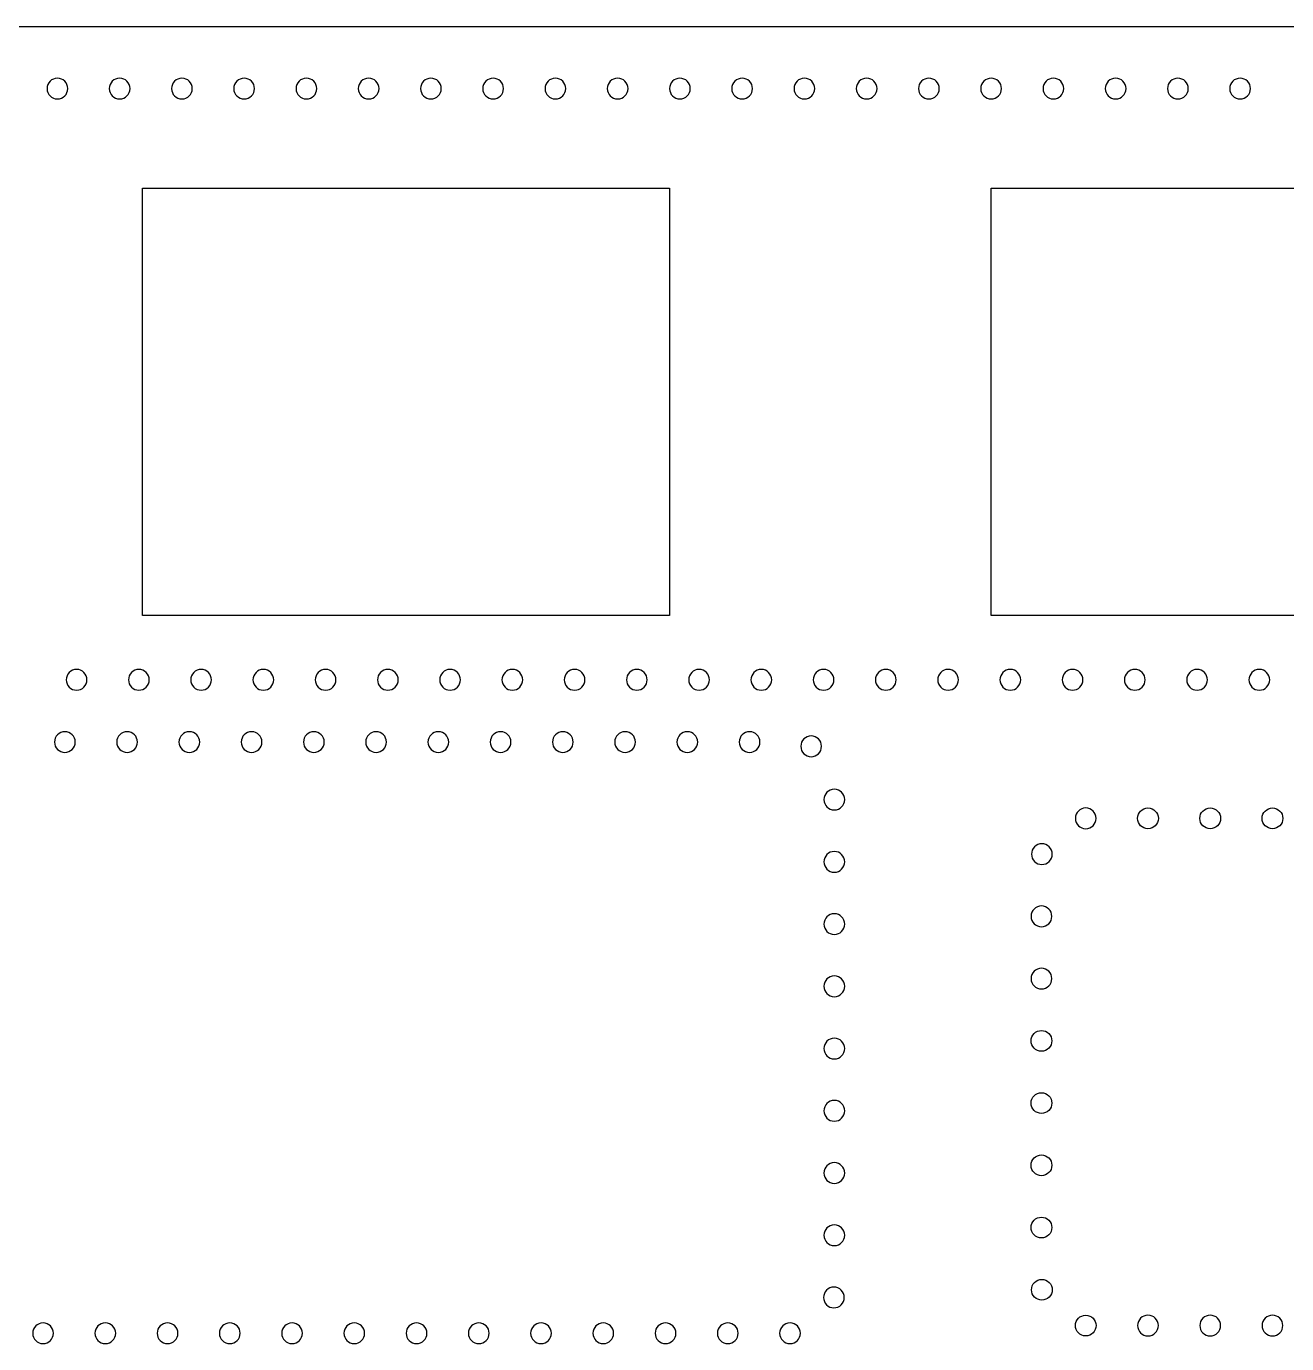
# Model space of a CAD drawing. Extents: x 112 to 502, y 72 to 270.
# Drawn here: x 291.9 to 352.6, y 206.5 to 270 of the extents above; entities that cross this region are included whole.
import ezdxf

# ---------------------------------------------------------------- set-up
doc = ezdxf.new("R2010")
doc.units = 0
doc.layers.add('braccio', color=7, linetype='CONTINUOUS')

msp = doc.modelspace()

# ---------------------------------------------------------------- linework, layer by layer
at = {"layer": 'braccio', "color": 5}
msp.add_line((112.035703, 270.033124), (502.035713, 270.033124), dxfattribs=at)
at = {"layer": 'braccio', "color": 1}
for p, q in [((293.864707, 267.032853), (293.864707, 267.032853)), ((296.865238, 267.032853), (296.865238, 267.032853)), ((299.86557, 267.032853), (299.86557, 267.032853)), ((302.866044, 267.032853), (302.866044, 267.032853)), ((305.866348, 267.032853), (305.866348, 267.032853)), ((308.867076, 267.032853), (308.867076, 267.032853)), ((308.867076, 267.032853), (308.867076, 267.032853)), ((311.867437, 267.032853), (311.867437, 267.032853)), ((311.867437, 267.032853), (311.867437, 267.032853)), ((314.867742, 267.032853), (314.867742, 267.032853)), ((314.867742, 267.032853), (314.867742, 267.032853)), ((317.868074, 267.032853), (317.868074, 267.032853)), ((317.868074, 267.032853), (317.868074, 267.032853)), ((320.868774, 267.032853), (320.868774, 267.032853)), ((320.868774, 267.032853), (320.868774, 267.032853)), ((323.869106, 267.032853), (323.869106, 267.032853)), ((323.869106, 267.032853), (323.869106, 267.032853)), ((326.869411, 267.032853), (326.869411, 267.032853)), ((326.869411, 267.032853), (326.869411, 267.032853)), ((329.869744, 267.032853), (329.869744, 267.032853)), ((329.869744, 267.032853), (329.869744, 267.032853)), ((332.870443, 267.032853), (332.870443, 267.032853)), ((332.870443, 267.032853), (332.870443, 267.032853)), ((335.870776, 267.032853), (335.870776, 267.032853)), ((335.870776, 267.032853), (335.870776, 267.032853)), ((338.871108, 267.032853), (338.871108, 267.032853)), ((338.871108, 267.032853), (338.871108, 267.032853)), ((341.87178, 267.032853), (341.87178, 267.032853)), ((341.87178, 267.032853), (341.87178, 267.032853)), ((344.872112, 267.032853), (344.872112, 267.032853)), ((344.872112, 267.032853), (344.872112, 267.032853)), ((347.872445, 267.032853), (347.872445, 267.032853)), ((347.872445, 267.032853), (347.872445, 267.032853)), ((350.873116, 267.032853), (350.873116, 267.032853)), ((294.789691, 238.528623), (294.789691, 238.528623)), ((297.79008, 238.528623), (297.79008, 238.528623)), ((300.790554, 238.528623), (300.790554, 238.528623)), ((303.790886, 238.528623), (303.790886, 238.528623)), ((306.791416, 238.528623), (306.791416, 238.528623)), ((309.791749, 238.528623), (309.791749, 238.528623)), ((312.79242, 238.528623), (312.79242, 238.528623)), ((315.792753, 238.528623), (315.792753, 238.528623)), ((318.793086, 238.528623), (318.793086, 238.528623)), ((321.793418, 238.528623), (321.793418, 238.528623)), ((324.79409, 238.528623), (324.79409, 238.528623)), ((327.794422, 238.528623), (327.794422, 238.528623)), ((330.794755, 238.528623), (330.794755, 238.528623)), ((333.795116, 238.528623), (333.795116, 238.528623)), ((336.795759, 238.528623), (336.795759, 238.528623)), ((339.796092, 238.528623), (339.796092, 238.528623)), ((342.796453, 238.528623), (342.796453, 238.528623)), ((345.797124, 238.528623), (345.797124, 238.528623)), ((348.797428, 238.528623), (348.797428, 238.528623)), ((351.797789, 238.528623), (351.797789, 238.528623)), ((294.223186, 235.528144), (294.223186, 235.528144)), ((297.223688, 235.528144), (297.223688, 235.528144)), ((300.224021, 235.528144), (300.224021, 235.528144)), ((303.224523, 235.528144), (303.224523, 235.528144)), ((306.225025, 235.528144), (306.225025, 235.528144)), ((309.225357, 235.528144), (309.225357, 235.528144)), ((312.225718, 235.528144), (312.225718, 235.528144)), ((315.226361, 235.528144), (315.226361, 235.528144)), ((318.226694, 235.528144), (318.226694, 235.528144)), ((321.227055, 235.528144), (321.227055, 235.528144)), ((324.227388, 235.528144), (324.227388, 235.528144)), ((327.228031, 235.528144), (327.228031, 235.528144)), ((330.196698, 235.321769), (330.196698, 235.321769)), ((331.311871, 232.75277), (331.311871, 232.75277)), ((342.430213, 231.849662), (342.430213, 231.849662)), ((346.431023, 231.849309), (346.431023, 231.849309)), ((349.431412, 231.849309), (349.431412, 231.849309)), ((352.431717, 231.849662), (352.431717, 231.849662)), ((340.315268, 230.123661), (340.315268, 230.123661)), ((331.311871, 229.752076), (331.311871, 229.752076)), ((331.311871, 226.751738), (331.311871, 226.751738)), ((340.296331, 227.123992), (340.296331, 227.123992)), ((331.311871, 223.751434), (331.311871, 223.751434)), ((340.296331, 224.123688), (340.296331, 224.123688)), ((340.296331, 221.123346), (340.296331, 221.123346)), ((331.311871, 220.751093), (331.311871, 220.751093)), ((340.296331, 218.122655), (340.296331, 218.122655)), ((331.311871, 217.750401), (331.311871, 217.750401)), ((331.311871, 214.75006), (331.311871, 214.75006)), ((340.296331, 215.122314), (340.296331, 215.122314)), ((340.296331, 212.12201), (340.296331, 212.12201)), ((331.311871, 211.749756), (331.311871, 211.749756)), ((340.315268, 209.12234), (340.315268, 209.12234)), ((331.292934, 208.750086), (331.292934, 208.750086)), ((342.430213, 207.39634), (342.430213, 207.39634)), ((346.431023, 207.396693), (346.431023, 207.396693)), ((349.431412, 207.396693), (349.431412, 207.396693)), ((352.431717, 207.39634), (352.431717, 207.39634)), ((293.172614, 207.024086), (293.172614, 207.024086)), ((296.173116, 207.024086), (296.173116, 207.024086)), ((299.17342, 207.024086), (299.17342, 207.024086)), ((302.17395, 207.024086), (302.17395, 207.024086)), ((305.174283, 207.024086), (305.174283, 207.024086)), ((308.174616, 207.024086), (308.174616, 207.024086)), ((311.175287, 207.024086), (311.175287, 207.024086)), ((314.17562, 207.024086), (314.17562, 207.024086)), ((317.175952, 207.024086), (317.175952, 207.024086)), ((320.176652, 207.024086), (320.176652, 207.024086)), ((323.176956, 207.024086), (323.176956, 207.024086)), ((326.177289, 207.024086), (326.177289, 207.024086)), ((329.177989, 207.024086), (329.177989, 207.024086))]:
    msp.add_line(p, q, dxfattribs=at)
at = {"layer": 'braccio', "color": 3}
for p, q in [((297.471197, 262.231618), (322.871197, 262.231618)), ((297.471197, 241.631617), (297.471197, 262.231618)), ((322.871197, 262.231618), (322.871197, 241.631617)), ((338.380465, 262.228821), (363.780465, 262.228821)), ((338.380465, 241.62882), (338.380465, 262.228821)), ((322.871197, 241.631617), (297.471197, 241.631617)), ((363.780465, 241.62882), (338.380465, 241.62882))]:
    msp.add_line(p, q, dxfattribs=at)
at = {"layer": 'braccio', "color": 1}
for points in [[(293.364835, 267.532739), (293.088596, 267.532739), (292.864596, 267.309078), (292.864596, 267.032853)], [(293.864707, 267.032853), (293.864707, 267.309078), (293.640708, 267.532739), (293.364835, 267.532739)], [(296.365337, 267.532739), (296.08876, 267.532739), (295.865098, 267.309078), (295.865098, 267.032853)], [(296.865238, 267.032853), (296.865238, 267.309078), (296.64121, 267.532739), (296.365337, 267.532739)], [(299.365698, 267.532739), (299.089459, 267.532739), (298.865459, 267.309078), (298.865459, 267.032853)], [(299.86557, 267.032853), (299.86557, 267.309078), (299.641909, 267.532739), (299.365698, 267.532739)], [(302.366144, 267.532739), (302.089933, 267.532739), (301.865905, 267.309078), (301.865905, 267.032853)], [(302.866044, 267.032853), (302.866044, 267.309078), (302.642016, 267.532739), (302.366144, 267.532739)], [(305.366505, 267.532739), (305.090237, 267.532739), (304.866266, 267.309078), (304.866266, 267.032853)], [(305.866348, 267.032853), (305.866348, 267.309078), (305.642377, 267.532739), (305.366505, 267.532739)], [(308.366837, 267.532739), (308.090598, 267.532739), (307.866598, 267.309078), (307.866598, 267.032853)], [(308.366837, 267.532739), (308.090598, 267.532739), (307.866598, 267.309078), (307.866598, 267.032853)], [(308.867076, 267.032853), (308.867076, 267.309078), (308.643048, 267.532739), (308.366837, 267.532739)], [(308.867076, 267.032853), (308.867076, 267.309078), (308.643048, 267.532739), (308.366837, 267.532739)], [(311.367198, 267.532739), (311.091326, 267.532739), (310.867326, 267.309078), (310.867326, 267.032853)], [(311.367198, 267.532739), (311.091326, 267.532739), (310.867326, 267.309078), (310.867326, 267.032853)], [(311.867437, 267.032853), (311.867437, 267.309078), (311.643437, 267.532739), (311.367198, 267.532739)], [(311.867437, 267.032853), (311.867437, 267.309078), (311.643437, 267.532739), (311.367198, 267.532739)], [(314.36787, 267.532739), (314.09163, 267.532739), (313.867631, 267.309078), (313.867631, 267.032853)], [(314.36787, 267.532739), (314.09163, 267.532739), (313.867631, 267.309078), (313.867631, 267.032853)], [(314.867742, 267.032853), (314.867742, 267.309078), (314.643742, 267.532739), (314.36787, 267.532739)], [(314.867742, 267.032853), (314.867742, 267.309078), (314.643742, 267.532739), (314.36787, 267.532739)], [(317.368174, 267.532739), (317.091963, 267.532739), (316.867935, 267.309078), (316.867935, 267.032853)], [(317.368174, 267.532739), (317.091963, 267.532739), (316.867935, 267.309078), (316.867935, 267.032853)], [(317.868074, 267.032853), (317.868074, 267.309078), (317.644413, 267.532739), (317.368174, 267.532739)], [(317.868074, 267.032853), (317.868074, 267.309078), (317.644413, 267.532739), (317.368174, 267.532739)], [(320.368535, 267.532739), (320.092324, 267.532739), (319.868663, 267.309078), (319.868663, 267.032853)], [(320.368535, 267.532739), (320.092324, 267.532739), (319.868663, 267.309078), (319.868663, 267.032853)], [(320.868774, 267.032853), (320.868774, 267.309078), (320.644774, 267.532739), (320.368535, 267.532739)], [(320.868774, 267.032853), (320.868774, 267.309078), (320.644774, 267.532739), (320.368535, 267.532739)], [(323.368868, 267.532739), (323.092995, 267.532739), (322.868967, 267.309078), (322.868967, 267.032853)], [(323.368868, 267.532739), (323.092995, 267.532739), (322.868967, 267.309078), (322.868967, 267.032853)], [(323.869106, 267.032853), (323.869106, 267.309078), (323.645078, 267.532739), (323.368868, 267.532739)], [(323.869106, 267.032853), (323.869106, 267.309078), (323.645078, 267.532739), (323.368868, 267.532739)], [(326.369511, 267.532739), (326.0933, 267.532739), (325.869272, 267.309078), (325.869272, 267.032853)], [(326.369511, 267.532739), (326.0933, 267.532739), (325.869272, 267.309078), (325.869272, 267.032853)], [(326.869411, 267.032853), (326.869411, 267.309078), (326.645383, 267.532739), (326.369511, 267.532739)], [(326.869411, 267.032853), (326.869411, 267.309078), (326.645383, 267.532739), (326.369511, 267.532739)], [(329.369872, 267.532739), (329.093632, 267.532739), (328.869633, 267.309078), (328.869633, 267.032853)], [(329.369872, 267.532739), (329.093632, 267.532739), (328.869633, 267.309078), (328.869633, 267.032853)], [(329.869744, 267.032853), (329.869744, 267.309078), (329.646082, 267.532739), (329.369872, 267.532739)], [(329.869744, 267.032853), (329.869744, 267.309078), (329.646082, 267.532739), (329.369872, 267.532739)], [(332.370204, 267.532739), (332.093965, 267.532739), (331.870304, 267.309078), (331.870304, 267.032853)], [(332.370204, 267.532739), (332.093965, 267.532739), (331.870304, 267.309078), (331.870304, 267.032853)], [(332.870443, 267.032853), (332.870443, 267.309078), (332.646415, 267.532739), (332.370204, 267.532739)], [(332.870443, 267.032853), (332.870443, 267.309078), (332.646415, 267.532739), (332.370204, 267.532739)], [(335.370904, 267.532739), (335.094665, 267.532739), (334.870665, 267.309078), (334.870665, 267.032853)], [(335.370904, 267.532739), (335.094665, 267.532739), (334.870665, 267.309078), (334.870665, 267.032853)], [(335.870776, 267.032853), (335.870776, 267.309078), (335.646776, 267.532739), (335.370904, 267.532739)], [(335.870776, 267.032853), (335.870776, 267.309078), (335.646776, 267.532739), (335.370904, 267.532739)], [(338.371208, 267.532739), (338.094997, 267.532739), (337.870969, 267.309078), (337.870969, 267.032853)], [(338.371208, 267.532739), (338.094997, 267.532739), (337.870969, 267.309078), (337.870969, 267.032853)], [(338.871108, 267.032853), (338.871108, 267.309078), (338.64708, 267.532739), (338.371208, 267.532739)], [(338.871108, 267.032853), (338.871108, 267.309078), (338.64708, 267.532739), (338.371208, 267.532739)], [(341.371541, 267.532739), (341.095302, 267.532739), (340.871302, 267.309078), (340.871302, 267.032853)], [(341.371541, 267.532739), (341.095302, 267.532739), (340.871302, 267.309078), (340.871302, 267.032853)], [(341.87178, 267.032853), (341.87178, 267.309078), (341.647752, 267.532739), (341.371541, 267.532739)], [(341.87178, 267.032853), (341.87178, 267.309078), (341.647752, 267.532739), (341.371541, 267.532739)], [(344.371874, 267.532739), (344.096001, 267.532739), (343.871945, 267.309078), (343.871945, 267.032853)], [(344.371874, 267.532739), (344.096001, 267.532739), (343.871945, 267.309078), (343.871945, 267.032853)], [(344.872112, 267.032853), (344.872112, 267.309078), (344.648056, 267.532739), (344.371874, 267.532739)], [(344.872112, 267.032853), (344.872112, 267.309078), (344.648056, 267.532739), (344.371874, 267.532739)], [(347.372573, 267.532739), (347.096334, 267.532739), (346.872334, 267.309078), (346.872334, 267.032853)], [(347.372573, 267.532739), (347.096334, 267.532739), (346.872334, 267.309078), (346.872334, 267.032853)], [(347.872445, 267.032853), (347.872445, 267.309078), (347.648445, 267.532739), (347.372573, 267.532739)], [(347.872445, 267.032853), (347.872445, 267.309078), (347.648445, 267.532739), (347.372573, 267.532739)], [(350.372878, 267.532739), (350.096638, 267.532739), (349.872639, 267.309078), (349.872639, 267.032853)], [(350.873116, 267.032853), (350.873116, 267.309078), (350.649088, 267.532739), (350.372878, 267.532739)], [(292.864596, 267.032853), (292.864596, 266.756628), (293.088596, 266.532614), (293.364835, 266.532614)], [(293.364835, 266.532614), (293.640708, 266.532614), (293.864707, 266.756628), (293.864707, 267.032853)], [(295.865098, 267.032853), (295.865098, 266.756628), (296.08876, 266.532614), (296.365337, 266.532614)], [(296.365337, 266.532614), (296.64121, 266.532614), (296.865238, 266.756628), (296.865238, 267.032853)], [(298.865459, 267.032853), (298.865459, 266.756628), (299.089459, 266.532614), (299.365698, 266.532614)], [(299.365698, 266.532614), (299.641909, 266.532614), (299.86557, 266.756628), (299.86557, 267.032853)], [(301.865905, 267.032853), (301.865905, 266.756628), (302.089933, 266.532614), (302.366144, 266.532614)], [(302.366144, 266.532614), (302.642016, 266.532614), (302.866044, 266.756628), (302.866044, 267.032853)], [(304.866266, 267.032853), (304.866266, 266.756628), (305.090237, 266.532614), (305.366505, 266.532614)], [(305.366505, 266.532614), (305.642377, 266.532614), (305.866348, 266.756628), (305.866348, 267.032853)], [(307.866598, 267.032853), (307.866598, 266.756628), (308.090598, 266.532614), (308.366837, 266.532614)], [(307.866598, 267.032853), (307.866598, 266.756628), (308.090598, 266.532614), (308.366837, 266.532614)], [(308.366837, 266.532614), (308.643048, 266.532614), (308.867076, 266.756628), (308.867076, 267.032853)], [(308.366837, 266.532614), (308.643048, 266.532614), (308.867076, 266.756628), (308.867076, 267.032853)], [(310.867326, 267.032853), (310.867326, 266.756628), (311.091326, 266.532614), (311.367198, 266.532614)], [(310.867326, 267.032853), (310.867326, 266.756628), (311.091326, 266.532614), (311.367198, 266.532614)], [(311.367198, 266.532614), (311.643437, 266.532614), (311.867437, 266.756628), (311.867437, 267.032853)], [(311.367198, 266.532614), (311.643437, 266.532614), (311.867437, 266.756628), (311.867437, 267.032853)], [(313.867631, 267.032853), (313.867631, 266.756628), (314.09163, 266.532614), (314.36787, 266.532614)], [(313.867631, 267.032853), (313.867631, 266.756628), (314.09163, 266.532614), (314.36787, 266.532614)], [(314.36787, 266.532614), (314.643742, 266.532614), (314.867742, 266.756628), (314.867742, 267.032853)], [(314.36787, 266.532614), (314.643742, 266.532614), (314.867742, 266.756628), (314.867742, 267.032853)], [(316.867935, 267.032853), (316.867935, 266.756628), (317.091963, 266.532614), (317.368174, 266.532614)], [(316.867935, 267.032853), (316.867935, 266.756628), (317.091963, 266.532614), (317.368174, 266.532614)], [(317.368174, 266.532614), (317.644413, 266.532614), (317.868074, 266.756628), (317.868074, 267.032853)], [(317.368174, 266.532614), (317.644413, 266.532614), (317.868074, 266.756628), (317.868074, 267.032853)], [(319.868663, 267.032853), (319.868663, 266.756628), (320.092324, 266.532614), (320.368535, 266.532614)], [(319.868663, 267.032853), (319.868663, 266.756628), (320.092324, 266.532614), (320.368535, 266.532614)], [(320.368535, 266.532614), (320.644774, 266.532614), (320.868774, 266.756628), (320.868774, 267.032853)], [(320.368535, 266.532614), (320.644774, 266.532614), (320.868774, 266.756628), (320.868774, 267.032853)], [(322.868967, 267.032853), (322.868967, 266.756628), (323.092995, 266.532614), (323.368868, 266.532614)], [(322.868967, 267.032853), (322.868967, 266.756628), (323.092995, 266.532614), (323.368868, 266.532614)], [(323.368868, 266.532614), (323.645078, 266.532614), (323.869106, 266.756628), (323.869106, 267.032853)], [(323.368868, 266.532614), (323.645078, 266.532614), (323.869106, 266.756628), (323.869106, 267.032853)], [(325.869272, 267.032853), (325.869272, 266.756628), (326.0933, 266.532614), (326.369511, 266.532614)], [(325.869272, 267.032853), (325.869272, 266.756628), (326.0933, 266.532614), (326.369511, 266.532614)], [(326.369511, 266.532614), (326.645383, 266.532614), (326.869411, 266.756628), (326.869411, 267.032853)], [(326.369511, 266.532614), (326.645383, 266.532614), (326.869411, 266.756628), (326.869411, 267.032853)], [(328.869633, 267.032853), (328.869633, 266.756628), (329.093632, 266.532614), (329.369872, 266.532614)], [(328.869633, 267.032853), (328.869633, 266.756628), (329.093632, 266.532614), (329.369872, 266.532614)], [(329.369872, 266.532614), (329.646082, 266.532614), (329.869744, 266.756628), (329.869744, 267.032853)], [(329.369872, 266.532614), (329.646082, 266.532614), (329.869744, 266.756628), (329.869744, 267.032853)], [(331.870304, 267.032853), (331.870304, 266.756628), (332.093965, 266.532614), (332.370204, 266.532614)], [(331.870304, 267.032853), (331.870304, 266.756628), (332.093965, 266.532614), (332.370204, 266.532614)], [(332.370204, 266.532614), (332.646415, 266.532614), (332.870443, 266.756628), (332.870443, 267.032853)], [(332.370204, 266.532614), (332.646415, 266.532614), (332.870443, 266.756628), (332.870443, 267.032853)], [(334.870665, 267.032853), (334.870665, 266.756628), (335.094665, 266.532614), (335.370904, 266.532614)], [(334.870665, 267.032853), (334.870665, 266.756628), (335.094665, 266.532614), (335.370904, 266.532614)], [(335.370904, 266.532614), (335.646776, 266.532614), (335.870776, 266.756628), (335.870776, 267.032853)], [(335.370904, 266.532614), (335.646776, 266.532614), (335.870776, 266.756628), (335.870776, 267.032853)], [(337.870969, 267.032853), (337.870969, 266.756628), (338.094997, 266.532614), (338.371208, 266.532614)], [(337.870969, 267.032853), (337.870969, 266.756628), (338.094997, 266.532614), (338.371208, 266.532614)], [(338.371208, 266.532614), (338.64708, 266.532614), (338.871108, 266.756628), (338.871108, 267.032853)], [(338.371208, 266.532614), (338.64708, 266.532614), (338.871108, 266.756628), (338.871108, 267.032853)], [(340.871302, 267.032853), (340.871302, 266.756628), (341.095302, 266.532614), (341.371541, 266.532614)], [(340.871302, 267.032853), (340.871302, 266.756628), (341.095302, 266.532614), (341.371541, 266.532614)], [(341.371541, 266.532614), (341.647752, 266.532614), (341.87178, 266.756628), (341.87178, 267.032853)], [(341.371541, 266.532614), (341.647752, 266.532614), (341.87178, 266.756628), (341.87178, 267.032853)], [(343.871945, 267.032853), (343.871945, 266.756628), (344.096001, 266.532614), (344.371874, 266.532614)], [(343.871945, 267.032853), (343.871945, 266.756628), (344.096001, 266.532614), (344.371874, 266.532614)], [(344.371874, 266.532614), (344.648056, 266.532614), (344.872112, 266.756628), (344.872112, 267.032853)], [(344.371874, 266.532614), (344.648056, 266.532614), (344.872112, 266.756628), (344.872112, 267.032853)], [(346.872334, 267.032853), (346.872334, 266.756628), (347.096334, 266.532614), (347.372573, 266.532614)], [(346.872334, 267.032853), (346.872334, 266.756628), (347.096334, 266.532614), (347.372573, 266.532614)], [(347.372573, 266.532614), (347.648445, 266.532614), (347.872445, 266.756628), (347.872445, 267.032853)], [(347.372573, 266.532614), (347.648445, 266.532614), (347.872445, 266.756628), (347.872445, 267.032853)], [(349.872639, 267.032853), (349.872639, 266.756628), (350.096638, 266.532614), (350.372878, 266.532614)], [(350.372878, 266.532614), (350.649088, 266.532614), (350.873116, 266.756628), (350.873116, 267.032853)], [(294.289847, 239.028509), (294.013241, 239.028509), (293.78958, 238.804848), (293.78958, 238.528623)], [(294.789691, 238.528623), (294.789691, 238.804848), (294.565691, 239.028509), (294.289847, 239.028509)], [(297.29018, 239.028509), (297.013969, 239.028509), (296.789941, 238.804848), (296.789941, 238.528623)], [(297.79008, 238.528623), (297.79008, 238.804848), (297.566052, 239.028509), (297.29018, 239.028509)], [(300.290682, 239.028509), (300.014104, 239.028509), (299.790443, 238.804848), (299.790443, 238.528623)], [(300.790554, 238.528623), (300.790554, 238.804848), (300.566554, 239.028509), (300.290682, 239.028509)], [(303.291014, 239.028509), (303.014775, 239.028509), (302.790747, 238.804848), (302.790747, 238.528623)], [(303.790886, 238.528623), (303.790886, 238.804848), (303.567225, 239.028509), (303.291014, 239.028509)], [(306.291178, 239.028509), (306.015305, 239.028509), (305.791277, 238.804848), (305.791277, 238.528623)], [(306.791416, 238.528623), (306.791416, 238.804848), (306.567388, 239.028509), (306.291178, 239.028509)], [(309.291877, 239.028509), (309.015638, 239.028509), (308.791638, 238.804848), (308.791638, 238.528623)], [(309.791749, 238.528623), (309.791749, 238.804848), (309.567749, 239.028509), (309.291877, 239.028509)], [(312.292182, 239.028509), (312.015971, 239.028509), (311.791943, 238.804848), (311.791943, 238.528623)], [(312.79242, 238.528623), (312.79242, 238.804848), (312.568421, 239.028509), (312.292182, 239.028509)], [(315.292514, 239.028509), (315.016642, 239.028509), (314.792614, 238.804848), (314.792614, 238.528623)], [(315.792753, 238.528623), (315.792753, 238.804848), (315.568725, 239.028509), (315.292514, 239.028509)], [(318.293214, 239.028509), (318.016975, 239.028509), (317.792975, 238.804848), (317.792975, 238.528623)], [(318.793086, 238.528623), (318.793086, 238.804848), (318.569086, 239.028509), (318.293214, 239.028509)], [(321.293546, 239.028509), (321.017307, 239.028509), (320.793308, 238.804848), (320.793308, 238.528623)], [(321.793418, 238.528623), (321.793418, 238.804848), (321.569757, 239.028509), (321.293546, 239.028509)], [(324.293851, 239.028509), (324.017612, 239.028509), (323.793951, 238.804848), (323.793951, 238.528623)], [(324.79409, 238.528623), (324.79409, 238.804848), (324.570062, 239.028509), (324.293851, 239.028509)], [(327.294184, 239.028509), (327.018311, 239.028509), (326.794312, 238.804848), (326.794312, 238.528623)], [(327.794422, 238.528623), (327.794422, 238.804848), (327.570423, 239.028509), (327.294184, 239.028509)], [(330.294883, 239.028509), (330.018644, 239.028509), (329.794616, 238.804848), (329.794616, 238.528623)], [(330.794755, 238.528623), (330.794755, 238.804848), (330.570727, 239.028509), (330.294883, 239.028509)], [(333.295244, 239.028509), (333.019005, 239.028509), (332.795005, 238.804848), (332.795005, 238.528623)], [(333.795116, 238.528623), (333.795116, 238.804848), (333.571455, 239.028509), (333.295244, 239.028509)], [(336.29552, 239.028509), (336.019309, 239.028509), (335.795648, 238.804848), (335.795648, 238.528623)], [(336.795759, 238.528623), (336.795759, 238.804848), (336.571759, 239.028509), (336.29552, 239.028509)], [(339.29622, 239.028509), (339.019981, 239.028509), (338.795981, 238.804848), (338.795981, 238.528623)], [(339.796092, 238.528623), (339.796092, 238.804848), (339.572092, 239.028509), (339.29622, 239.028509)], [(342.296581, 239.028509), (342.020342, 239.028509), (341.796342, 238.804848), (341.796342, 238.528623)], [(342.796453, 238.528623), (342.796453, 238.804848), (342.572453, 239.028509), (342.296581, 239.028509)], [(345.296885, 239.028509), (345.020674, 239.028509), (344.796646, 238.804848), (344.796646, 238.528623)], [(345.797124, 238.528623), (345.797124, 238.804848), (345.573124, 239.028509), (345.296885, 239.028509)], [(348.29719, 239.028509), (348.021317, 239.028509), (347.797289, 238.804848), (347.797289, 238.528623)], [(348.797428, 238.528623), (348.797428, 238.804848), (348.5734, 239.028509), (348.29719, 239.028509)], [(351.297917, 239.028509), (351.021678, 239.028509), (350.797678, 238.804848), (350.797678, 238.528623)], [(351.797789, 238.528623), (351.797789, 238.804848), (351.57379, 239.028509), (351.297917, 239.028509)], [(293.78958, 238.528623), (293.78958, 238.252398), (294.013241, 238.028737), (294.289847, 238.028737)], [(294.289847, 238.028737), (294.565691, 238.028737), (294.789691, 238.252398), (294.789691, 238.528623)], [(296.789941, 238.528623), (296.789941, 238.252398), (297.013969, 238.028737), (297.29018, 238.028737)], [(297.29018, 238.028737), (297.566052, 238.028737), (297.79008, 238.252398), (297.79008, 238.528623)], [(299.790443, 238.528623), (299.790443, 238.252398), (300.014104, 238.028737), (300.290682, 238.028737)], [(300.290682, 238.028737), (300.566554, 238.028737), (300.790554, 238.252398), (300.790554, 238.528623)], [(302.790747, 238.528623), (302.790747, 238.252398), (303.014775, 238.028737), (303.291014, 238.028737)], [(303.291014, 238.028737), (303.567225, 238.028737), (303.790886, 238.252398), (303.790886, 238.528623)], [(305.791277, 238.528623), (305.791277, 238.252398), (306.015305, 238.028737), (306.291178, 238.028737)], [(306.291178, 238.028737), (306.567388, 238.028737), (306.791416, 238.252398), (306.791416, 238.528623)], [(308.791638, 238.528623), (308.791638, 238.252398), (309.015638, 238.028737), (309.291877, 238.028737)], [(309.291877, 238.028737), (309.567749, 238.028737), (309.791749, 238.252398), (309.791749, 238.528623)], [(311.791943, 238.528623), (311.791943, 238.252398), (312.015971, 238.028737), (312.292182, 238.028737)], [(312.292182, 238.028737), (312.568421, 238.028737), (312.79242, 238.252398), (312.79242, 238.528623)], [(314.792614, 238.528623), (314.792614, 238.252398), (315.016642, 238.028737), (315.292514, 238.028737)], [(315.292514, 238.028737), (315.568725, 238.028737), (315.792753, 238.252398), (315.792753, 238.528623)], [(317.792975, 238.528623), (317.792975, 238.252398), (318.016975, 238.028737), (318.293214, 238.028737)], [(318.293214, 238.028737), (318.569086, 238.028737), (318.793086, 238.252398), (318.793086, 238.528623)], [(320.793308, 238.528623), (320.793308, 238.252398), (321.017307, 238.028737), (321.293546, 238.028737)], [(321.293546, 238.028737), (321.569757, 238.028737), (321.793418, 238.252398), (321.793418, 238.528623)], [(323.793951, 238.528623), (323.793951, 238.252398), (324.017612, 238.028737), (324.293851, 238.028737)], [(324.293851, 238.028737), (324.570062, 238.028737), (324.79409, 238.252398), (324.79409, 238.528623)], [(326.794312, 238.528623), (326.794312, 238.252398), (327.018311, 238.028737), (327.294184, 238.028737)], [(327.294184, 238.028737), (327.570423, 238.028737), (327.794422, 238.252398), (327.794422, 238.528623)], [(329.794616, 238.528623), (329.794616, 238.252398), (330.018644, 238.028737), (330.294883, 238.028737)], [(330.294883, 238.028737), (330.570727, 238.028737), (330.794755, 238.252398), (330.794755, 238.528623)], [(332.795005, 238.528623), (332.795005, 238.252398), (333.019005, 238.028737), (333.295244, 238.028737)], [(333.295244, 238.028737), (333.571455, 238.028737), (333.795116, 238.252398), (333.795116, 238.528623)], [(335.795648, 238.528623), (335.795648, 238.252398), (336.019309, 238.028737), (336.29552, 238.028737)], [(336.29552, 238.028737), (336.571759, 238.028737), (336.795759, 238.252398), (336.795759, 238.528623)], [(338.795981, 238.528623), (338.795981, 238.252398), (339.019981, 238.028737), (339.29622, 238.028737)], [(339.29622, 238.028737), (339.572092, 238.028737), (339.796092, 238.252398), (339.796092, 238.528623)], [(341.796342, 238.528623), (341.796342, 238.252398), (342.020342, 238.028737), (342.296581, 238.028737)], [(342.296581, 238.028737), (342.572453, 238.028737), (342.796453, 238.252398), (342.796453, 238.528623)], [(344.796646, 238.528623), (344.796646, 238.252398), (345.020674, 238.028737), (345.296885, 238.028737)], [(345.296885, 238.028737), (345.573124, 238.028737), (345.797124, 238.252398), (345.797124, 238.528623)], [(347.797289, 238.528623), (347.797289, 238.252398), (348.021317, 238.028737), (348.29719, 238.028737)], [(348.29719, 238.028737), (348.5734, 238.028737), (348.797428, 238.252398), (348.797428, 238.528623)], [(350.797678, 238.528623), (350.797678, 238.252398), (351.021678, 238.028737), (351.297917, 238.028737)], [(351.297917, 238.028737), (351.57379, 238.028737), (351.797789, 238.252398), (351.797789, 238.528623)], [(293.723314, 236.028383), (293.447075, 236.028383), (293.223075, 235.804369), (293.223075, 235.528144)], [(294.223186, 235.528144), (294.223186, 235.804369), (293.999525, 236.028383), (293.723314, 236.028383)], [(296.723816, 236.028383), (296.447238, 236.028383), (296.223577, 235.804369), (296.223577, 235.528144)], [(297.223688, 235.528144), (297.223688, 235.804369), (296.999688, 236.028383), (296.723816, 236.028383)], [(299.724149, 236.028383), (299.44791, 236.028383), (299.223882, 235.804369), (299.223882, 235.528144)], [(300.224021, 235.528144), (300.224021, 235.804369), (300.00036, 236.028383), (299.724149, 236.028383)], [(302.724651, 236.028383), (302.448073, 236.028383), (302.224412, 235.804369), (302.224412, 235.528144)], [(303.224523, 235.528144), (303.224523, 235.804369), (303.000523, 236.028383), (302.724651, 236.028383)], [(305.724786, 236.028383), (305.448914, 236.028383), (305.224914, 235.804369), (305.224914, 235.528144)], [(306.225025, 235.528144), (306.225025, 235.804369), (306.001025, 236.028383), (305.724786, 236.028383)], [(308.725118, 236.028383), (308.449246, 236.028383), (308.225246, 235.804369), (308.225246, 235.528144)], [(309.225357, 235.528144), (309.225357, 235.804369), (309.001358, 236.028383), (308.725118, 236.028383)], [(311.725846, 236.028383), (311.449607, 236.028383), (311.225607, 235.804369), (311.225607, 235.528144)], [(312.225718, 235.528144), (312.225718, 235.804369), (312.001718, 236.028383), (311.725846, 236.028383)], [(314.726122, 236.028383), (314.449912, 236.028383), (314.22625, 235.804369), (314.22625, 235.528144)], [(315.226361, 235.528144), (315.226361, 235.804369), (315.002362, 236.028383), (314.726122, 236.028383)], [(317.726455, 236.028383), (317.450583, 236.028383), (317.226555, 235.804369), (317.226555, 235.528144)], [(318.226694, 235.528144), (318.226694, 235.804369), (318.002666, 236.028383), (317.726455, 236.028383)], [(320.727183, 236.028383), (320.450944, 236.028383), (320.226916, 235.804369), (320.226916, 235.528144)], [(321.227055, 235.528144), (321.227055, 235.804369), (321.003027, 236.028383), (320.727183, 236.028383)], [(323.727487, 236.028383), (323.451276, 236.028383), (323.227248, 235.804369), (323.227248, 235.528144)], [(324.227388, 235.528144), (324.227388, 235.804369), (324.003726, 236.028383), (323.727487, 236.028383)], [(326.727792, 236.028383), (326.451581, 236.028383), (326.22792, 235.804369), (326.22792, 235.528144)], [(327.228031, 235.528144), (327.228031, 235.804369), (327.004031, 236.028383), (326.727792, 236.028383)], [(329.696459, 235.821655), (329.420587, 235.821655), (329.196587, 235.597994), (329.196587, 235.321769)], [(330.196698, 235.321769), (330.196698, 235.597994), (329.972698, 235.821655), (329.696459, 235.821655)], [(293.223075, 235.528144), (293.223075, 235.252271), (293.447075, 235.028258), (293.723314, 235.028258)], [(293.723314, 235.028258), (293.999525, 235.028258), (294.223186, 235.252271), (294.223186, 235.528144)], [(296.223577, 235.528144), (296.223577, 235.252271), (296.447238, 235.028258), (296.723816, 235.028258)], [(296.723816, 235.028258), (296.999688, 235.028258), (297.223688, 235.252271), (297.223688, 235.528144)], [(299.223882, 235.528144), (299.223882, 235.252271), (299.44791, 235.028258), (299.724149, 235.028258)], [(299.724149, 235.028258), (300.00036, 235.028258), (300.224021, 235.252271), (300.224021, 235.528144)], [(302.224412, 235.528144), (302.224412, 235.252271), (302.448073, 235.028258), (302.724651, 235.028258)], [(302.724651, 235.028258), (303.000523, 235.028258), (303.224523, 235.252271), (303.224523, 235.528144)], [(305.224914, 235.528144), (305.224914, 235.252271), (305.448914, 235.028258), (305.724786, 235.028258)], [(305.724786, 235.028258), (306.001025, 235.028258), (306.225025, 235.252271), (306.225025, 235.528144)], [(308.225246, 235.528144), (308.225246, 235.252271), (308.449246, 235.028258), (308.725118, 235.028258)], [(308.725118, 235.028258), (309.001358, 235.028258), (309.225357, 235.252271), (309.225357, 235.528144)], [(311.225607, 235.528144), (311.225607, 235.252271), (311.449607, 235.028258), (311.725846, 235.028258)], [(311.725846, 235.028258), (312.001718, 235.028258), (312.225718, 235.252271), (312.225718, 235.528144)], [(314.22625, 235.528144), (314.22625, 235.252271), (314.449912, 235.028258), (314.726122, 235.028258)], [(314.726122, 235.028258), (315.002362, 235.028258), (315.226361, 235.252271), (315.226361, 235.528144)], [(317.226555, 235.528144), (317.226555, 235.252271), (317.450583, 235.028258), (317.726455, 235.028258)], [(317.726455, 235.028258), (318.002666, 235.028258), (318.226694, 235.252271), (318.226694, 235.528144)], [(320.226916, 235.528144), (320.226916, 235.252271), (320.450944, 235.028258), (320.727183, 235.028258)], [(320.727183, 235.028258), (321.003027, 235.028258), (321.227055, 235.252271), (321.227055, 235.528144)], [(323.227248, 235.528144), (323.227248, 235.252271), (323.451276, 235.028258), (323.727487, 235.028258)], [(323.727487, 235.028258), (324.003726, 235.028258), (324.227388, 235.252271), (324.227388, 235.528144)], [(326.22792, 235.528144), (326.22792, 235.252271), (326.451581, 235.028258), (326.727792, 235.028258)], [(326.727792, 235.028258), (327.004031, 235.028258), (327.228031, 235.252271), (327.228031, 235.528144)], [(329.196587, 235.321769), (329.196587, 235.045544), (329.420587, 234.82153), (329.696459, 234.82153)], [(329.696459, 234.82153), (329.972698, 234.82153), (330.196698, 235.045544), (330.196698, 235.321769)], [(330.811632, 233.252656), (330.535393, 233.252656), (330.311393, 233.028643), (330.311393, 232.75277)], [(331.311871, 232.75277), (331.311871, 233.028643), (331.087843, 233.252656), (330.811632, 233.252656)], [(330.311393, 232.75277), (330.311393, 232.476545), (330.535393, 232.252531), (330.811632, 232.252531)], [(330.811632, 232.252531), (331.087843, 232.252531), (331.311871, 232.476545), (331.311871, 232.75277)], [(342.930452, 232.349548), (342.654241, 232.349548), (342.430213, 232.125534), (342.430213, 231.849662)], [(342.430213, 231.849662), (342.430213, 231.573437), (342.654241, 231.349423), (342.930452, 231.349423)], [(343.430691, 231.849662), (343.430691, 232.125534), (343.206691, 232.349548), (342.930452, 232.349548)], [(342.930452, 231.349423), (343.206691, 231.349423), (343.430691, 231.573437), (343.430691, 231.849662)], [(345.430912, 231.849309), (345.430912, 232.125534), (345.654574, 232.349548), (345.931151, 232.349548)], [(345.931151, 231.349423), (345.654574, 231.349423), (345.430912, 231.573084), (345.430912, 231.849309)], [(345.931151, 232.349548), (346.207024, 232.349548), (346.431023, 232.125534), (346.431023, 231.849309)], [(346.431023, 231.849309), (346.431023, 231.573084), (346.207024, 231.349423), (345.931151, 231.349423)], [(348.431273, 231.849309), (348.431273, 232.125534), (348.655301, 232.349548), (348.931512, 232.349548)], [(348.931512, 231.349423), (348.655301, 231.349423), (348.431273, 231.573084), (348.431273, 231.849309)], [(348.931512, 232.349548), (349.207751, 232.349548), (349.431412, 232.125534), (349.431412, 231.849309)], [(349.431412, 231.849309), (349.431412, 231.573084), (349.207751, 231.349423), (348.931512, 231.349423)], [(351.431578, 231.849662), (351.431578, 232.125534), (351.655606, 232.349548), (351.931817, 232.349548)], [(351.931817, 231.349423), (351.655606, 231.349423), (351.431578, 231.573437), (351.431578, 231.849662)], [(351.931817, 232.349548), (352.208056, 232.349548), (352.431717, 232.125534), (352.431717, 231.849662)], [(352.431717, 231.849662), (352.431717, 231.573437), (352.208056, 231.349423), (351.931817, 231.349423)], [(340.815507, 230.6239), (340.539268, 230.6239), (340.315268, 230.399886), (340.315268, 230.123661)], [(341.315379, 230.123661), (341.315379, 230.399886), (341.091379, 230.6239), (340.815507, 230.6239)], [(330.811632, 230.252315), (330.535393, 230.252315), (330.311393, 230.028301), (330.311393, 229.752076)], [(331.311871, 229.752076), (331.311871, 230.028301), (331.087843, 230.252315), (330.811632, 230.252315)], [(340.315268, 230.123661), (340.315268, 229.847436), (340.539268, 229.623775), (340.815507, 229.623775)], [(340.815507, 229.623775), (341.091379, 229.623775), (341.315379, 229.847436), (341.315379, 230.123661)], [(330.311393, 229.752076), (330.311393, 229.476204), (330.535393, 229.25219), (330.811632, 229.25219)], [(330.811632, 229.25219), (331.087843, 229.25219), (331.311871, 229.476204), (331.311871, 229.752076)], [(340.79657, 227.624231), (340.520359, 227.624231), (340.296331, 227.400217), (340.296331, 227.123992)], [(341.296808, 227.123992), (341.296808, 227.400217), (341.072809, 227.624231), (340.79657, 227.624231)], [(330.811632, 227.251977), (330.535393, 227.251977), (330.311393, 227.027963), (330.311393, 226.751738)], [(330.311393, 226.751738), (330.311393, 226.475513), (330.535393, 226.251852), (330.811632, 226.251852)], [(331.311871, 226.751738), (331.311871, 227.027963), (331.087843, 227.251977), (330.811632, 227.251977)], [(330.811632, 226.251852), (331.087843, 226.251852), (331.311871, 226.475513), (331.311871, 226.751738)], [(340.296331, 227.123992), (340.296331, 226.84812), (340.520359, 226.624106), (340.79657, 226.624106)], [(340.79657, 226.624106), (341.072809, 226.624106), (341.296808, 226.84812), (341.296808, 227.123992)], [(330.811632, 224.25132), (330.535393, 224.25132), (330.311393, 224.027306), (330.311393, 223.751434)], [(331.311871, 223.751434), (331.311871, 224.027306), (331.087843, 224.25132), (330.811632, 224.25132)], [(340.79657, 224.623926), (340.520359, 224.623926), (340.296331, 224.399913), (340.296331, 224.123688)], [(341.296808, 224.123688), (341.296808, 224.399913), (341.072809, 224.623926), (340.79657, 224.623926)], [(330.311393, 223.751434), (330.311393, 223.475209), (330.535393, 223.251195), (330.811632, 223.251195)], [(330.811632, 223.251195), (331.087843, 223.251195), (331.311871, 223.475209), (331.311871, 223.751434)], [(340.296331, 224.123688), (340.296331, 223.847463), (340.520359, 223.623801), (340.79657, 223.623801)], [(340.79657, 223.623801), (341.072809, 223.623801), (341.296808, 223.847463), (341.296808, 224.123688)], [(330.811632, 221.250979), (330.535393, 221.250979), (330.311393, 221.026965), (330.311393, 220.751093)], [(331.311871, 220.751093), (331.311871, 221.026965), (331.087843, 221.250979), (330.811632, 221.250979)], [(340.296331, 221.123346), (340.296331, 221.399219), (340.520359, 221.623233), (340.79657, 221.623233)], [(340.79657, 220.623108), (340.520359, 220.623108), (340.296331, 220.847121), (340.296331, 221.123346)], [(340.79657, 221.623233), (341.072809, 221.623233), (341.296808, 221.399219), (341.296808, 221.123346)], [(341.296808, 221.123346), (341.296808, 220.847121), (341.072809, 220.623108), (340.79657, 220.623108)], [(330.311393, 220.751093), (330.311393, 220.474868), (330.535393, 220.250854), (330.811632, 220.250854)], [(330.811632, 220.250854), (331.087843, 220.250854), (331.311871, 220.474868), (331.311871, 220.751093)], [(340.296331, 218.122655), (340.296331, 218.39888), (340.520359, 218.622894), (340.79657, 218.622894)], [(340.79657, 218.622894), (341.072809, 218.622894), (341.296808, 218.39888), (341.296808, 218.122655)], [(330.811632, 218.25064), (330.535393, 218.25064), (330.311393, 218.026626), (330.311393, 217.750401)], [(331.311871, 217.750401), (331.311871, 218.026626), (331.087843, 218.25064), (330.811632, 218.25064)], [(340.79657, 217.622769), (340.520359, 217.622769), (340.296331, 217.846783), (340.296331, 218.122655)], [(341.296808, 218.122655), (341.296808, 217.846783), (341.072809, 217.622769), (340.79657, 217.622769)], [(330.311393, 217.750401), (330.311393, 217.474529), (330.535393, 217.250515), (330.811632, 217.250515)], [(330.811632, 217.250515), (331.087843, 217.250515), (331.311871, 217.474529), (331.311871, 217.750401)], [(340.296331, 215.122314), (340.296331, 215.398539), (340.520359, 215.6222), (340.79657, 215.6222)], [(340.79657, 215.6222), (341.072809, 215.6222), (341.296808, 215.398539), (341.296808, 215.122314)], [(330.811632, 215.249946), (330.535393, 215.249946), (330.311393, 215.026285), (330.311393, 214.75006)], [(330.311393, 214.75006), (330.311393, 214.473835), (330.535393, 214.249821), (330.811632, 214.249821)], [(331.311871, 214.75006), (331.311871, 215.026285), (331.087843, 215.249946), (330.811632, 215.249946)], [(330.811632, 214.249821), (331.087843, 214.249821), (331.311871, 214.473835), (331.311871, 214.75006)], [(340.79657, 214.622075), (340.520359, 214.622075), (340.296331, 214.846089), (340.296331, 215.122314)], [(341.296808, 215.122314), (341.296808, 214.846089), (341.072809, 214.622075), (340.79657, 214.622075)], [(330.811632, 212.249642), (330.535393, 212.249642), (330.311393, 212.025628), (330.311393, 211.749756)], [(331.311871, 211.749756), (331.311871, 212.025628), (331.087843, 212.249642), (330.811632, 212.249642)], [(340.296331, 212.12201), (340.296331, 212.397882), (340.520359, 212.621896), (340.79657, 212.621896)], [(340.79657, 211.621771), (340.520359, 211.621771), (340.296331, 211.845785), (340.296331, 212.12201)], [(340.79657, 212.621896), (341.072809, 212.621896), (341.296808, 212.397882), (341.296808, 212.12201)], [(341.296808, 212.12201), (341.296808, 211.845785), (341.072809, 211.621771), (340.79657, 211.621771)], [(330.311393, 211.749756), (330.311393, 211.473531), (330.535393, 211.249517), (330.811632, 211.249517)], [(330.811632, 211.249517), (331.087843, 211.249517), (331.311871, 211.473531), (331.311871, 211.749756)], [(340.315268, 209.12234), (340.315268, 209.398565), (340.539268, 209.622226), (340.815507, 209.622226)], [(340.815507, 209.622226), (341.091379, 209.622226), (341.315379, 209.398565), (341.315379, 209.12234)], [(330.792695, 209.249973), (330.516823, 209.249973), (330.292823, 209.026311), (330.292823, 208.750086)], [(331.292934, 208.750086), (331.292934, 209.026311), (331.068934, 209.249973), (330.792695, 209.249973)], [(340.815507, 208.622101), (340.539268, 208.622101), (340.315268, 208.846115), (340.315268, 209.12234)], [(341.315379, 209.12234), (341.315379, 208.846115), (341.091379, 208.622101), (340.815507, 208.622101)], [(330.292823, 208.750086), (330.292823, 208.473861), (330.516823, 208.249848), (330.792695, 208.249848)], [(330.792695, 208.249848), (331.068934, 208.249848), (331.292934, 208.473861), (331.292934, 208.750086)], [(342.430213, 207.39634), (342.430213, 207.672565), (342.654241, 207.896579), (342.930452, 207.896579)], [(342.930452, 207.896579), (343.206691, 207.896579), (343.430691, 207.672565), (343.430691, 207.39634)], [(345.931151, 207.896579), (345.654574, 207.896579), (345.430912, 207.672918), (345.430912, 207.396693)], [(346.431023, 207.396693), (346.431023, 207.672918), (346.207024, 207.896579), (345.931151, 207.896579)], [(348.931512, 207.896579), (348.655301, 207.896579), (348.431273, 207.672918), (348.431273, 207.396693)], [(349.431412, 207.396693), (349.431412, 207.672918), (349.207751, 207.896579), (348.931512, 207.896579)], [(351.931817, 207.896579), (351.655606, 207.896579), (351.431578, 207.672565), (351.431578, 207.39634)], [(352.431717, 207.39634), (352.431717, 207.672565), (352.208056, 207.896579), (351.931817, 207.896579)], [(292.672742, 207.524325), (292.396503, 207.524325), (292.172503, 207.300311), (292.172503, 207.024086)], [(293.172614, 207.024086), (293.172614, 207.300311), (292.948614, 207.524325), (292.672742, 207.524325)], [(295.673244, 207.524325), (295.396666, 207.524325), (295.173005, 207.300311), (295.173005, 207.024086)], [(296.173116, 207.024086), (296.173116, 207.300311), (295.949116, 207.524325), (295.673244, 207.524325)], [(298.673548, 207.524325), (298.397309, 207.524325), (298.173309, 207.300311), (298.173309, 207.024086)], [(299.17342, 207.024086), (299.17342, 207.300311), (298.949759, 207.524325), (298.673548, 207.524325)], [(301.674078, 207.524325), (301.397839, 207.524325), (301.17384, 207.300311), (301.17384, 207.024086)], [(302.17395, 207.024086), (302.17395, 207.300311), (301.949951, 207.524325), (301.674078, 207.524325)], [(304.674383, 207.524325), (304.398172, 207.524325), (304.174144, 207.300311), (304.174144, 207.024086)], [(305.174283, 207.024086), (305.174283, 207.300311), (304.950622, 207.524325), (304.674383, 207.524325)], [(307.674744, 207.524325), (307.398505, 207.524325), (307.174505, 207.300311), (307.174505, 207.024086)], [(308.174616, 207.024086), (308.174616, 207.300311), (307.950955, 207.524325), (307.674744, 207.524325)], [(310.675048, 207.524325), (310.399176, 207.524325), (310.175176, 207.300311), (310.175176, 207.024086)], [(311.175287, 207.024086), (311.175287, 207.300311), (310.951287, 207.524325), (310.675048, 207.524325)], [(313.67572, 207.524325), (313.399509, 207.524325), (313.175481, 207.300311), (313.175481, 207.024086)], [(314.17562, 207.024086), (314.17562, 207.300311), (313.951592, 207.524325), (313.67572, 207.524325)], [(316.67608, 207.524325), (316.399841, 207.524325), (316.175842, 207.300311), (316.175842, 207.024086)], [(317.175952, 207.024086), (317.175952, 207.300311), (316.951953, 207.524325), (316.67608, 207.524325)], [(319.676413, 207.524325), (319.400174, 207.524325), (319.176174, 207.300311), (319.176174, 207.024086)], [(320.176652, 207.024086), (320.176652, 207.300311), (319.952624, 207.524325), (319.676413, 207.524325)], [(322.676718, 207.524325), (322.400845, 207.524325), (322.176817, 207.300311), (322.176817, 207.024086)], [(323.176956, 207.024086), (323.176956, 207.300311), (322.952928, 207.524325), (322.676718, 207.524325)], [(325.677417, 207.524325), (325.401178, 207.524325), (325.177178, 207.300311), (325.177178, 207.024086)], [(326.177289, 207.024086), (326.177289, 207.300311), (325.953289, 207.524325), (325.677417, 207.524325)], [(328.67775, 207.524325), (328.401511, 207.524325), (328.177511, 207.300311), (328.177511, 207.024086)], [(329.177989, 207.024086), (329.177989, 207.300311), (328.953961, 207.524325), (328.67775, 207.524325)], [(342.930452, 206.896454), (342.654241, 206.896454), (342.430213, 207.120468), (342.430213, 207.39634)], [(343.430691, 207.39634), (343.430691, 207.120468), (343.206691, 206.896454), (342.930452, 206.896454)], [(345.430912, 207.396693), (345.430912, 207.120468), (345.654574, 206.896454), (345.931151, 206.896454)], [(345.931151, 206.896454), (346.207024, 206.896454), (346.431023, 207.120468), (346.431023, 207.396693)], [(348.431273, 207.396693), (348.431273, 207.120468), (348.655301, 206.896454), (348.931512, 206.896454)], [(348.931512, 206.896454), (349.207751, 206.896454), (349.431412, 207.120468), (349.431412, 207.396693)], [(351.431578, 207.39634), (351.431578, 207.120468), (351.655606, 206.896454), (351.931817, 206.896454)], [(351.931817, 206.896454), (352.208056, 206.896454), (352.431717, 207.120468), (352.431717, 207.39634)], [(292.172503, 207.024086), (292.172503, 206.748214), (292.396503, 206.5242), (292.672742, 206.5242)], [(292.672742, 206.5242), (292.948614, 206.5242), (293.172614, 206.748214), (293.172614, 207.024086)], [(295.173005, 207.024086), (295.173005, 206.748214), (295.396666, 206.5242), (295.673244, 206.5242)], [(295.673244, 206.5242), (295.949116, 206.5242), (296.173116, 206.748214), (296.173116, 207.024086)], [(298.173309, 207.024086), (298.173309, 206.748214), (298.397309, 206.5242), (298.673548, 206.5242)], [(298.673548, 206.5242), (298.949759, 206.5242), (299.17342, 206.748214), (299.17342, 207.024086)], [(301.17384, 207.024086), (301.17384, 206.748214), (301.397839, 206.5242), (301.674078, 206.5242)], [(301.674078, 206.5242), (301.949951, 206.5242), (302.17395, 206.748214), (302.17395, 207.024086)], [(304.174144, 207.024086), (304.174144, 206.748214), (304.398172, 206.5242), (304.674383, 206.5242)], [(304.674383, 206.5242), (304.950622, 206.5242), (305.174283, 206.748214), (305.174283, 207.024086)], [(307.174505, 207.024086), (307.174505, 206.748214), (307.398505, 206.5242), (307.674744, 206.5242)], [(307.674744, 206.5242), (307.950955, 206.5242), (308.174616, 206.748214), (308.174616, 207.024086)], [(310.175176, 207.024086), (310.175176, 206.748214), (310.399176, 206.5242), (310.675048, 206.5242)], [(310.675048, 206.5242), (310.951287, 206.5242), (311.175287, 206.748214), (311.175287, 207.024086)], [(313.175481, 207.024086), (313.175481, 206.748214), (313.399509, 206.5242), (313.67572, 206.5242)], [(313.67572, 206.5242), (313.951592, 206.5242), (314.17562, 206.748214), (314.17562, 207.024086)], [(316.175842, 207.024086), (316.175842, 206.748214), (316.399841, 206.5242), (316.67608, 206.5242)], [(316.67608, 206.5242), (316.951953, 206.5242), (317.175952, 206.748214), (317.175952, 207.024086)], [(319.176174, 207.024086), (319.176174, 206.748214), (319.400174, 206.5242), (319.676413, 206.5242)], [(319.676413, 206.5242), (319.952624, 206.5242), (320.176652, 206.748214), (320.176652, 207.024086)], [(322.176817, 207.024086), (322.176817, 206.748214), (322.400845, 206.5242), (322.676718, 206.5242)], [(322.676718, 206.5242), (322.952928, 206.5242), (323.176956, 206.748214), (323.176956, 207.024086)], [(325.177178, 207.024086), (325.177178, 206.748214), (325.401178, 206.5242), (325.677417, 206.5242)], [(325.677417, 206.5242), (325.953289, 206.5242), (326.177289, 206.748214), (326.177289, 207.024086)], [(328.177511, 207.024086), (328.177511, 206.748214), (328.401511, 206.5242), (328.67775, 206.5242)], [(328.67775, 206.5242), (328.953961, 206.5242), (329.177989, 206.748214), (329.177989, 207.024086)]]:
    msp.add_open_spline(points, degree=3, dxfattribs=at)

doc.saveas('drawing.dxf')
